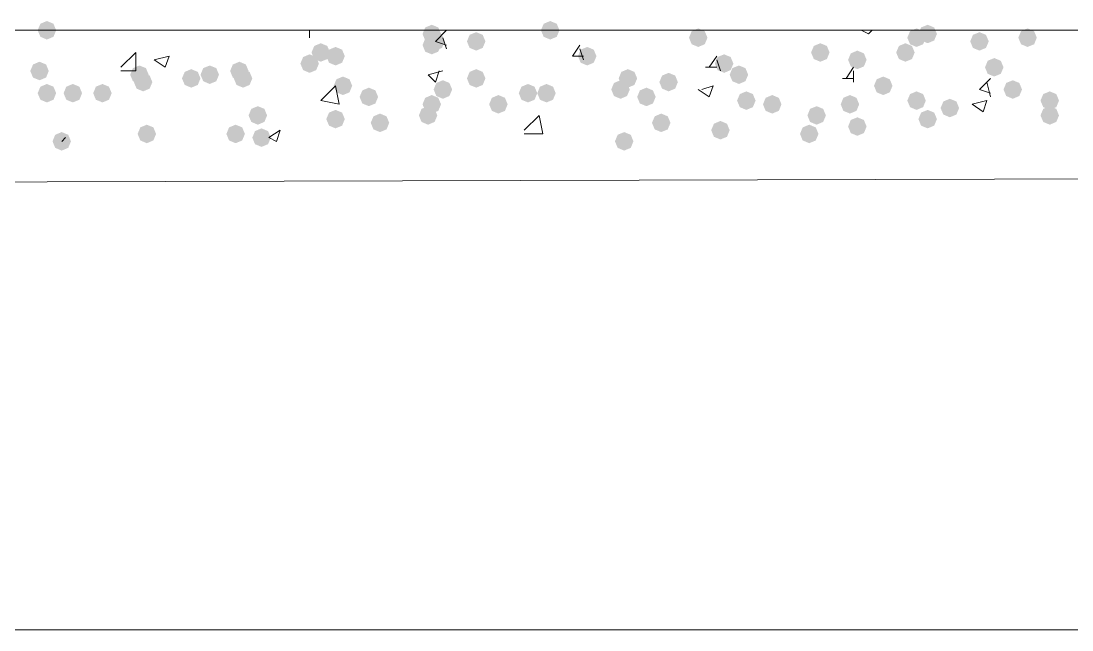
# Model space of a CAD drawing. Header units: millimetres. Extents: x 29 to 95071, y 20 to 67221.
# Drawn here: x 11033 to 12440, y 46304 to 47119 of the extents above; entities that cross this region are included whole.
import ezdxf

# ---------------------------------------------------------------- set-up
doc = ezdxf.new("R2010")
doc.units = ezdxf.units.MM

msp = doc.modelspace()

# ---------------------------------------------------------------- hatches: boundary and pattern name
h = msp.add_hatch(color=7)
h.dxf.hatch_style = 2
h.paths.add_polyline_path([(11067.3, 47094.5), (11058.6, 47098.2), (11054.9, 47106.9), (11058.6, 47115.7), (11067.3, 47119.3), (11076.1, 47115.7), (11079.7, 47106.9), (11076.1, 47098.2)])
h = msp.add_hatch(color=7)
h.dxf.hatch_style = 2
h.paths.add_polyline_path([(11582.8, 47089.6), (11574, 47093.2), (11570.4, 47102), (11574, 47110.7), (11582.8, 47114.3), (11591.5, 47110.7), (11595.2, 47102), (11591.5, 47093.2)])
h = msp.add_hatch(color=7)
h.dxf.hatch_style = 2
h.paths.add_polyline_path([(11741.4, 47094.5), (11732.7, 47098.2), (11729, 47106.9), (11732.7, 47115.7), (11741.4, 47119.3), (11750.2, 47115.7), (11753.8, 47106.9), (11750.2, 47098.2)])
h = msp.add_hatch(color=7)
h.dxf.hatch_style = 2
h.paths.add_polyline_path([(12247, 47089.6), (12238.2, 47093.2), (12234.6, 47102), (12238.2, 47110.7), (12247, 47114.3), (12255.7, 47110.7), (12259.4, 47102), (12255.7, 47093.2)])
h = msp.add_hatch(color=7)
h.dxf.hatch_style = 2
h.paths.add_polyline_path([(11587.8, 47079.7), (11579, 47083.3), (11575.4, 47092), (11579, 47100.8), (11587.8, 47104.4), (11596.5, 47100.8), (11600.1, 47092), (11596.5, 47083.3)])
h = msp.add_hatch(color=7)
h.dxf.hatch_style = 2
h.paths.add_polyline_path([(11642.3, 47079.7), (11633.5, 47083.3), (11629.9, 47092), (11633.5, 47100.8), (11642.3, 47104.4), (11651, 47100.8), (11654.7, 47092), (11651, 47083.3)])
h = msp.add_hatch(color=7)
h.dxf.hatch_style = 2
h.paths.add_polyline_path([(11939.7, 47084.6), (11930.9, 47088.2), (11927.3, 47097), (11930.9, 47105.7), (11939.7, 47109.4), (11948.4, 47105.7), (11952.1, 47097), (11948.4, 47088.2)])
h = msp.add_hatch(color=7)
h.dxf.hatch_style = 2
h.paths.add_polyline_path([(12232.1, 47084.6), (12223.4, 47088.2), (12219.7, 47097), (12223.4, 47105.7), (12232.1, 47109.4), (12240.9, 47105.7), (12244.5, 47097), (12240.9, 47088.2)])
h = msp.add_hatch(color=7)
h.dxf.hatch_style = 2
h.paths.add_polyline_path([(12316.4, 47079.7), (12307.6, 47083.3), (12304, 47092), (12307.6, 47100.8), (12316.4, 47104.4), (12325.1, 47100.8), (12328.8, 47092), (12325.1, 47083.3)])
h = msp.add_hatch(color=7)
h.dxf.hatch_style = 2
h.paths.add_polyline_path([(12380.8, 47084.6), (12372.1, 47088.2), (12368.4, 47097), (12372.1, 47105.7), (12380.8, 47109.4), (12389.6, 47105.7), (12393.2, 47097), (12389.6, 47088.2)])
h = msp.add_hatch(color=7)
h.dxf.hatch_style = 2
h.paths.add_polyline_path([(11434.1, 47064.8), (11425.4, 47068.4), (11421.7, 47077.2), (11425.4, 47085.9), (11434.1, 47089.6), (11442.9, 47085.9), (11446.5, 47077.2), (11442.9, 47068.4)])
h = msp.add_hatch(color=7)
h.dxf.hatch_style = 2
h.paths.add_polyline_path([(11582.8, 47074.7), (11574, 47078.3), (11570.4, 47087.1), (11574, 47095.8), (11582.8, 47099.5), (11591.5, 47095.8), (11595.2, 47087.1), (11591.5, 47078.3)])
h = msp.add_hatch(color=7)
h.dxf.hatch_style = 2
h.paths.add_polyline_path([(12103.2, 47064.8), (12094.5, 47068.4), (12090.8, 47077.2), (12094.5, 47085.9), (12103.2, 47089.6), (12112, 47085.9), (12115.6, 47077.2), (12112, 47068.4)])
h = msp.add_hatch(color=7)
h.dxf.hatch_style = 2
h.paths.add_polyline_path([(12217.2, 47064.8), (12208.5, 47068.4), (12204.8, 47077.2), (12208.5, 47085.9), (12217.2, 47089.6), (12226, 47085.9), (12229.6, 47077.2), (12226, 47068.4)])
h = msp.add_hatch(color=7)
h.dxf.hatch_style = 2
h.paths.add_polyline_path([(11419.2, 47049.9), (11410.5, 47053.6), (11406.8, 47062.3), (11410.5, 47071.1), (11419.2, 47074.7), (11428, 47071.1), (11431.6, 47062.3), (11428, 47053.6)])
h = msp.add_hatch(color=7)
h.dxf.hatch_style = 2
h.paths.add_polyline_path([(11453.9, 47059.8), (11445.2, 47063.5), (11441.5, 47072.2), (11445.2, 47081), (11453.9, 47084.6), (11462.7, 47081), (11466.3, 47072.2), (11462.7, 47063.5)])
h = msp.add_hatch(color=7)
h.dxf.hatch_style = 2
h.paths.add_polyline_path([(11791, 47059.8), (11782.2, 47063.5), (11778.6, 47072.2), (11782.2, 47081), (11791, 47084.6), (11799.7, 47081), (11803.4, 47072.2), (11799.7, 47063.5)])
h = msp.add_hatch(color=7)
h.dxf.hatch_style = 2
h.paths.add_polyline_path([(11974.4, 47049.9), (11965.6, 47053.6), (11962, 47062.3), (11965.6, 47071.1), (11974.4, 47074.7), (11983.1, 47071.1), (11986.8, 47062.3), (11983.1, 47053.6)])
h = msp.add_hatch(color=7)
h.dxf.hatch_style = 2
h.paths.add_polyline_path([(12152.8, 47054.9), (12144, 47058.5), (12140.4, 47067.3), (12144, 47076), (12152.8, 47079.7), (12161.6, 47076), (12165.2, 47067.3), (12161.6, 47058.5)])
h = msp.add_hatch(color=7)
h.dxf.hatch_style = 2
h.paths.add_polyline_path([(11057.4, 47040), (11048.7, 47043.6), (11045, 47052.4), (11048.7, 47061.1), (11057.4, 47064.8), (11066.2, 47061.1), (11069.8, 47052.4), (11066.2, 47043.6)])
h = msp.add_hatch(color=7)
h.dxf.hatch_style = 2
h.paths.add_polyline_path([(11191.2, 47035), (11182.5, 47038.7), (11178.8, 47047.4), (11182.5, 47056.2), (11191.2, 47059.8), (11200, 47056.2), (11203.6, 47047.4), (11200, 47038.7)])
h = msp.add_hatch(color=7)
h.dxf.hatch_style = 2
h.paths.add_polyline_path([(11285.4, 47035), (11276.7, 47038.7), (11273, 47047.4), (11276.7, 47056.2), (11285.4, 47059.8), (11294.2, 47056.2), (11297.8, 47047.4), (11294.2, 47038.7)])
h = msp.add_hatch(color=7)
h.dxf.hatch_style = 2
h.paths.add_polyline_path([(11325.1, 47040), (11316.3, 47043.6), (11312.7, 47052.4), (11316.3, 47061.1), (11325.1, 47064.8), (11333.8, 47061.1), (11337.4, 47052.4), (11333.8, 47043.6)])
h = msp.add_hatch(color=7)
h.dxf.hatch_style = 2
h.paths.add_polyline_path([(11325.1, 47040), (11316.3, 47043.6), (11312.7, 47052.4), (11316.3, 47061.1), (11325.1, 47064.8), (11333.8, 47061.1), (11337.4, 47052.4), (11333.8, 47043.6)])
h = msp.add_hatch(color=7)
h.dxf.hatch_style = 2
h.paths.add_polyline_path([(11994.2, 47035), (11985.4, 47038.7), (11981.8, 47047.4), (11985.4, 47056.2), (11994.2, 47059.8), (12002.9, 47056.2), (12006.6, 47047.4), (12002.9, 47038.7)])
h = msp.add_hatch(color=7)
h.dxf.hatch_style = 2
h.paths.add_polyline_path([(12336.2, 47045), (12327.4, 47048.6), (12323.8, 47057.3), (12327.4, 47066.1), (12336.2, 47069.7), (12344.9, 47066.1), (12348.6, 47057.3), (12344.9, 47048.6)])
h = msp.add_hatch(color=7)
h.dxf.hatch_style = 2
h.paths.add_polyline_path([(11196.2, 47025.1), (11187.4, 47028.8), (11183.8, 47037.5), (11187.4, 47046.3), (11196.2, 47049.9), (11204.9, 47046.3), (11208.6, 47037.5), (11204.9, 47028.8)])
h = msp.add_hatch(color=7)
h.dxf.hatch_style = 2
h.paths.add_polyline_path([(11260.6, 47030.1), (11251.9, 47033.7), (11248.2, 47042.5), (11251.9, 47051.2), (11260.6, 47054.9), (11269.4, 47051.2), (11273, 47042.5), (11269.4, 47033.7)])
h = msp.add_hatch(color=7)
h.dxf.hatch_style = 2
h.paths.add_polyline_path([(11330, 47030.1), (11321.3, 47033.7), (11317.6, 47042.5), (11321.3, 47051.2), (11330, 47054.9), (11338.8, 47051.2), (11342.4, 47042.5), (11338.8, 47033.7)])
h = msp.add_hatch(color=7)
h.dxf.hatch_style = 2
h.paths.add_polyline_path([(11463.8, 47020.2), (11455.1, 47023.8), (11451.4, 47032.6), (11455.1, 47041.3), (11463.8, 47045), (11472.6, 47041.3), (11476.2, 47032.6), (11472.6, 47023.8)])
h = msp.add_hatch(color=7)
h.dxf.hatch_style = 2
h.paths.add_polyline_path([(11642.3, 47030.1), (11633.5, 47033.7), (11629.9, 47042.5), (11633.5, 47051.2), (11642.3, 47054.9), (11651, 47051.2), (11654.7, 47042.5), (11651, 47033.7)])
h = msp.add_hatch(color=7)
h.dxf.hatch_style = 2
h.paths.add_polyline_path([(11845.5, 47030.1), (11836.7, 47033.7), (11833.1, 47042.5), (11836.7, 47051.2), (11845.5, 47054.9), (11854.2, 47051.2), (11857.9, 47042.5), (11854.2, 47033.7)])
h = msp.add_hatch(color=7)
h.dxf.hatch_style = 2
h.paths.add_polyline_path([(11900, 47025.1), (11891.3, 47028.8), (11887.6, 47037.5), (11891.3, 47046.3), (11900, 47049.9), (11908.8, 47046.3), (11912.4, 47037.5), (11908.8, 47028.8)])
h = msp.add_hatch(color=7)
h.dxf.hatch_style = 2
h.paths.add_polyline_path([(12187.5, 47020.2), (12178.7, 47023.8), (12175.1, 47032.6), (12178.7, 47041.3), (12187.5, 47045), (12196.2, 47041.3), (12199.9, 47032.6), (12196.2, 47023.8)])
h = msp.add_hatch(color=7)
h.dxf.hatch_style = 2
h.paths.add_polyline_path([(11067.3, 47010.3), (11058.6, 47013.9), (11054.9, 47022.7), (11058.6, 47031.4), (11067.3, 47035), (11076.1, 47031.4), (11079.7, 47022.7), (11076.1, 47013.9)])
h = msp.add_hatch(color=7)
h.dxf.hatch_style = 2
h.paths.add_polyline_path([(11102, 47010.3), (11093.3, 47013.9), (11089.6, 47022.7), (11093.3, 47031.4), (11102, 47035), (11110.8, 47031.4), (11114.4, 47022.7), (11110.8, 47013.9)])
h = msp.add_hatch(color=7)
h.dxf.hatch_style = 2
h.paths.add_polyline_path([(11141.7, 47010.3), (11132.9, 47013.9), (11129.3, 47022.7), (11132.9, 47031.4), (11141.7, 47035), (11150.4, 47031.4), (11154.1, 47022.7), (11150.4, 47013.9)])
h = msp.add_hatch(color=7)
h.dxf.hatch_style = 2
h.paths.add_polyline_path([(11498.5, 47005.3), (11489.8, 47008.9), (11486.1, 47017.7), (11489.8, 47026.4), (11498.5, 47030.1), (11507.3, 47026.4), (11510.9, 47017.7), (11507.3, 47008.9)])
h = msp.add_hatch(color=7)
h.dxf.hatch_style = 2
h.paths.add_polyline_path([(11597.7, 47015.2), (11588.9, 47018.9), (11585.3, 47027.6), (11588.9, 47036.4), (11597.7, 47040), (11606.4, 47036.4), (11610.1, 47027.6), (11606.4, 47018.9)])
h = msp.add_hatch(color=7)
h.dxf.hatch_style = 2
h.paths.add_polyline_path([(11711.7, 47010.3), (11702.9, 47013.9), (11699.3, 47022.7), (11702.9, 47031.4), (11711.7, 47035), (11720.4, 47031.4), (11724.1, 47022.7), (11720.4, 47013.9)])
h = msp.add_hatch(color=7)
h.dxf.hatch_style = 2
h.paths.add_polyline_path([(11736.5, 47010.3), (11727.7, 47013.9), (11724.1, 47022.7), (11727.7, 47031.4), (11736.5, 47035), (11745.2, 47031.4), (11748.8, 47022.7), (11745.2, 47013.9)])
h = msp.add_hatch(color=7)
h.dxf.hatch_style = 2
h.paths.add_polyline_path([(11835.6, 47015.2), (11826.8, 47018.9), (11823.2, 47027.6), (11826.8, 47036.4), (11835.6, 47040), (11844.3, 47036.4), (11848, 47027.6), (11844.3, 47018.9)])
h = msp.add_hatch(color=7)
h.dxf.hatch_style = 2
h.paths.add_polyline_path([(11870.3, 47005.3), (11861.5, 47008.9), (11857.9, 47017.7), (11861.5, 47026.4), (11870.3, 47030.1), (11879, 47026.4), (11882.7, 47017.7), (11879, 47008.9)])
h = msp.add_hatch(color=7)
h.dxf.hatch_style = 2
h.paths.add_polyline_path([(12361, 47015.2), (12352.2, 47018.9), (12348.6, 47027.6), (12352.2, 47036.4), (12361, 47040), (12369.7, 47036.4), (12373.4, 47027.6), (12369.7, 47018.9)])
h = msp.add_hatch(color=7)
h.dxf.hatch_style = 2
h.paths.add_polyline_path([(11582.8, 46995.4), (11574, 46999), (11570.4, 47007.8), (11574, 47016.5), (11582.8, 47020.2), (11591.5, 47016.5), (11595.2, 47007.8), (11591.5, 46999)])
h = msp.add_hatch(color=7)
h.dxf.hatch_style = 2
h.paths.add_polyline_path([(11672, 46995.4), (11663.3, 46999), (11659.6, 47007.8), (11663.3, 47016.5), (11672, 47020.2), (11680.8, 47016.5), (11684.4, 47007.8), (11680.8, 46999)])
h = msp.add_hatch(color=7)
h.dxf.hatch_style = 2
h.paths.add_polyline_path([(12004.1, 47000.3), (11995.4, 47004), (11991.7, 47012.7), (11995.4, 47021.5), (12004.1, 47025.1), (12012.9, 47021.5), (12016.5, 47012.7), (12012.9, 47004)])
h = msp.add_hatch(color=7)
h.dxf.hatch_style = 2
h.paths.add_polyline_path([(12038.8, 46995.4), (12030, 46999), (12026.4, 47007.8), (12030, 47016.5), (12038.8, 47020.2), (12047.6, 47016.5), (12051.2, 47007.8), (12047.6, 46999)])
h = msp.add_hatch(color=7)
h.dxf.hatch_style = 2
h.paths.add_polyline_path([(12142.9, 46995.4), (12134.1, 46999), (12130.5, 47007.8), (12134.1, 47016.5), (12142.9, 47020.2), (12151.6, 47016.5), (12155.3, 47007.8), (12151.6, 46999)])
h = msp.add_hatch(color=7)
h.dxf.hatch_style = 2
h.paths.add_polyline_path([(12232.1, 47000.3), (12223.4, 47004), (12219.7, 47012.7), (12223.4, 47021.5), (12232.1, 47025.1), (12240.9, 47021.5), (12244.5, 47012.7), (12240.9, 47004)])
h = msp.add_hatch(color=7)
h.dxf.hatch_style = 2
h.paths.add_polyline_path([(12410.5, 47000.3), (12401.8, 47004), (12398.1, 47012.7), (12401.8, 47021.5), (12410.5, 47025.1), (12419.3, 47021.5), (12422.9, 47012.7), (12419.3, 47004)])
h = msp.add_hatch(color=7)
h.dxf.hatch_style = 2
h.paths.add_polyline_path([(11349.8, 46980.5), (11341.1, 46984.2), (11337.4, 46992.9), (11341.1, 47001.7), (11349.8, 47005.3), (11358.6, 47001.7), (11362.2, 46992.9), (11358.6, 46984.2)])
h = msp.add_hatch(color=7)
h.dxf.hatch_style = 2
h.paths.add_polyline_path([(11577.8, 46980.5), (11569.1, 46984.2), (11565.5, 46992.9), (11569.1, 47001.7), (11577.8, 47005.3), (11586.6, 47001.7), (11590.2, 46992.9), (11586.6, 46984.2)])
h = msp.add_hatch(color=7)
h.dxf.hatch_style = 2
h.paths.add_polyline_path([(12098.3, 46980.5), (12089.5, 46984.2), (12085.9, 46992.9), (12089.5, 47001.7), (12098.3, 47005.3), (12107, 47001.7), (12110.7, 46992.9), (12107, 46984.2)])
h = msp.add_hatch(color=7)
h.dxf.hatch_style = 2
h.paths.add_polyline_path([(12276.7, 46990.4), (12268, 46994.1), (12264.3, 47002.8), (12268, 47011.6), (12276.7, 47015.2), (12285.5, 47011.6), (12289.1, 47002.8), (12285.5, 46994.1)])
h = msp.add_hatch(color=7)
h.dxf.hatch_style = 2
h.paths.add_polyline_path([(12410.5, 46980.5), (12401.8, 46984.2), (12398.1, 46992.9), (12401.8, 47001.7), (12410.5, 47005.3), (12419.3, 47001.7), (12422.9, 46992.9), (12419.3, 46984.2)])
h = msp.add_hatch(color=7)
h.dxf.hatch_style = 2
h.paths.add_polyline_path([(11453.9, 46975.6), (11445.2, 46979.2), (11441.5, 46988), (11445.2, 46996.7), (11453.9, 47000.3), (11462.7, 46996.7), (11466.3, 46988), (11462.7, 46979.2)])
h = msp.add_hatch(color=7)
h.dxf.hatch_style = 2
h.paths.add_polyline_path([(11513.4, 46970.6), (11504.7, 46974.2), (11501, 46983), (11504.7, 46991.7), (11513.4, 46995.4), (11522.2, 46991.7), (11525.8, 46983), (11522.2, 46974.2)])
h = msp.add_hatch(color=7)
h.dxf.hatch_style = 2
h.paths.add_polyline_path([(11890.1, 46970.6), (11881.4, 46974.2), (11877.7, 46983), (11881.4, 46991.7), (11890.1, 46995.4), (11898.9, 46991.7), (11902.5, 46983), (11898.9, 46974.2)])
h = msp.add_hatch(color=7)
h.dxf.hatch_style = 2
h.paths.add_polyline_path([(12152.8, 46965.6), (12144, 46969.3), (12140.4, 46978), (12144, 46986.8), (12152.8, 46990.4), (12161.6, 46986.8), (12165.2, 46978), (12161.6, 46969.3)])
h = msp.add_hatch(color=7)
h.dxf.hatch_style = 2
h.paths.add_polyline_path([(12247, 46975.6), (12238.2, 46979.2), (12234.6, 46988), (12238.2, 46996.7), (12247, 47000.3), (12255.7, 46996.7), (12259.4, 46988), (12255.7, 46979.2)])
h = msp.add_hatch(color=7)
h.dxf.hatch_style = 2
h.paths.add_polyline_path([(11201.1, 46955.7), (11192.4, 46959.4), (11188.8, 46968.1), (11192.4, 46976.9), (11201.1, 46980.5), (11209.9, 46976.9), (11213.5, 46968.1), (11209.9, 46959.4)])
h = msp.add_hatch(color=7)
h.dxf.hatch_style = 2
h.paths.add_polyline_path([(11320.1, 46955.7), (11311.3, 46959.4), (11307.7, 46968.1), (11311.3, 46976.9), (11320.1, 46980.5), (11328.9, 46976.9), (11332.5, 46968.1), (11328.9, 46959.4)])
h = msp.add_hatch(color=7)
h.dxf.hatch_style = 2
h.paths.add_polyline_path([(11354.8, 46950.8), (11346, 46954.4), (11342.4, 46963.2), (11346, 46971.9), (11354.8, 46975.6), (11363.5, 46971.9), (11367.2, 46963.2), (11363.5, 46954.4)])
h = msp.add_hatch(color=7)
h.dxf.hatch_style = 2
h.paths.add_polyline_path([(11969.4, 46960.7), (11960.7, 46964.3), (11957, 46973.1), (11960.7, 46981.8), (11969.4, 46985.5), (11978.2, 46981.8), (11981.8, 46973.1), (11978.2, 46964.3)])
h = msp.add_hatch(color=7)
h.dxf.hatch_style = 2
h.paths.add_polyline_path([(12088.4, 46955.7), (12079.6, 46959.4), (12076, 46968.1), (12079.6, 46976.9), (12088.4, 46980.5), (12097.1, 46976.9), (12100.8, 46968.1), (12097.1, 46959.4)])
h = msp.add_hatch(color=7)
h.dxf.hatch_style = 2
h.paths.add_polyline_path([(11087.1, 46945.8), (11078.4, 46949.5), (11074.8, 46958.2), (11078.4, 46967), (11087.1, 46970.6), (11095.9, 46967), (11099.5, 46958.2), (11095.9, 46949.5)])
h = msp.add_hatch(color=7)
h.dxf.hatch_style = 2
h.paths.add_polyline_path([(11840.5, 46945.8), (11831.8, 46949.5), (11828.1, 46958.2), (11831.8, 46967), (11840.5, 46970.6), (11849.3, 46967), (11852.9, 46958.2), (11849.3, 46949.5)])

# ---------------------------------------------------------------- linework, layer by layer
at = {"color": 7, "lineweight": 0}
for points in [[(9907.5, 47106.9), (12856.6, 47106.9)], [(11404.4, 47106.9), (11419.2, 47106.9)], [(11419.2, 47097), (11419.2, 47106.9)], [(11587.8, 47092), (11602.6, 47106.9)], [(12157.8, 47106.9), (12167.7, 47102)], [(12167.7, 47102), (12172.6, 47106.9)], [(11587.8, 47092), (11602.6, 47087.1)], [(11602.6, 47082.1), (11597.7, 47097)], [(11771.1, 47072.2), (11781.1, 47087.1)], [(11166.4, 47057.3), (11186.3, 47077.2)], [(11186.3, 47052.4), (11186.3, 47077.2)], [(11211.1, 47067.3), (11230.9, 47072.2)], [(11225.9, 47057.3), (11230.9, 47072.2)], [(11771.1, 47072.2), (11786, 47072.2)], [(11786, 47067.3), (11781.1, 47082.1)], [(11954.5, 47057.3), (11964.5, 47072.2)], [(11211.1, 47067.3), (11225.9, 47057.3)], [(11969.4, 47052.4), (11964.5, 47067.3)], [(11166.4, 47052.4), (11186.3, 47052.4)], [(11577.8, 47047.4), (11597.7, 47052.4)], [(11577.8, 47047.4), (11587.8, 47037.5)], [(11587.8, 47037.5), (11592.7, 47052.4)], [(11949.6, 47057.3), (11964.5, 47057.3)], [(12137.9, 47042.5), (12147.8, 47057.3)], [(12147.8, 47037.5), (12147.8, 47052.4)], [(11434.1, 47012.7), (11453.9, 47032.6)], [(11458.9, 47007.8), (11453.9, 47032.6)], [(11944.6, 47027.6), (11959.5, 47032.6)], [(11954.5, 47017.7), (11959.5, 47032.6)], [(12133, 47042.5), (12147.8, 47042.5)], [(12316.4, 47027.6), (12331.2, 47042.5)], [(12331.2, 47017.7), (12326.3, 47037.5)], [(11939.7, 47027.6), (11954.5, 47017.7)], [(12316.4, 47027.6), (12331.2, 47022.7)], [(11434.1, 47012.7), (11458.9, 47007.8)], [(12306.5, 47007.8), (12326.3, 47012.7)], [(12306.5, 47007.8), (12321.3, 46997.9)], [(12321.3, 46997.9), (12326.3, 47012.7)], [(11706.7, 46973.1), (11726.5, 46992.9)], [(11731.5, 46968.1), (11726.5, 46992.9)], [(11087.1, 46958.2), (11092.1, 46963.2)], [(11364.7, 46963.2), (11379.6, 46973.1)], [(11364.7, 46963.2), (11374.6, 46958.2)], [(11374.6, 46958.2), (11379.6, 46973.1)], [(11706.7, 46968.1), (11731.5, 46968.1)], [(10908.7, 46903.7), (12653.4, 46908.6)], [(10908.7, 46304), (15904.9, 46304)]]:
    msp.add_lwpolyline(points, dxfattribs=at)

doc.saveas('drawing.dxf')
